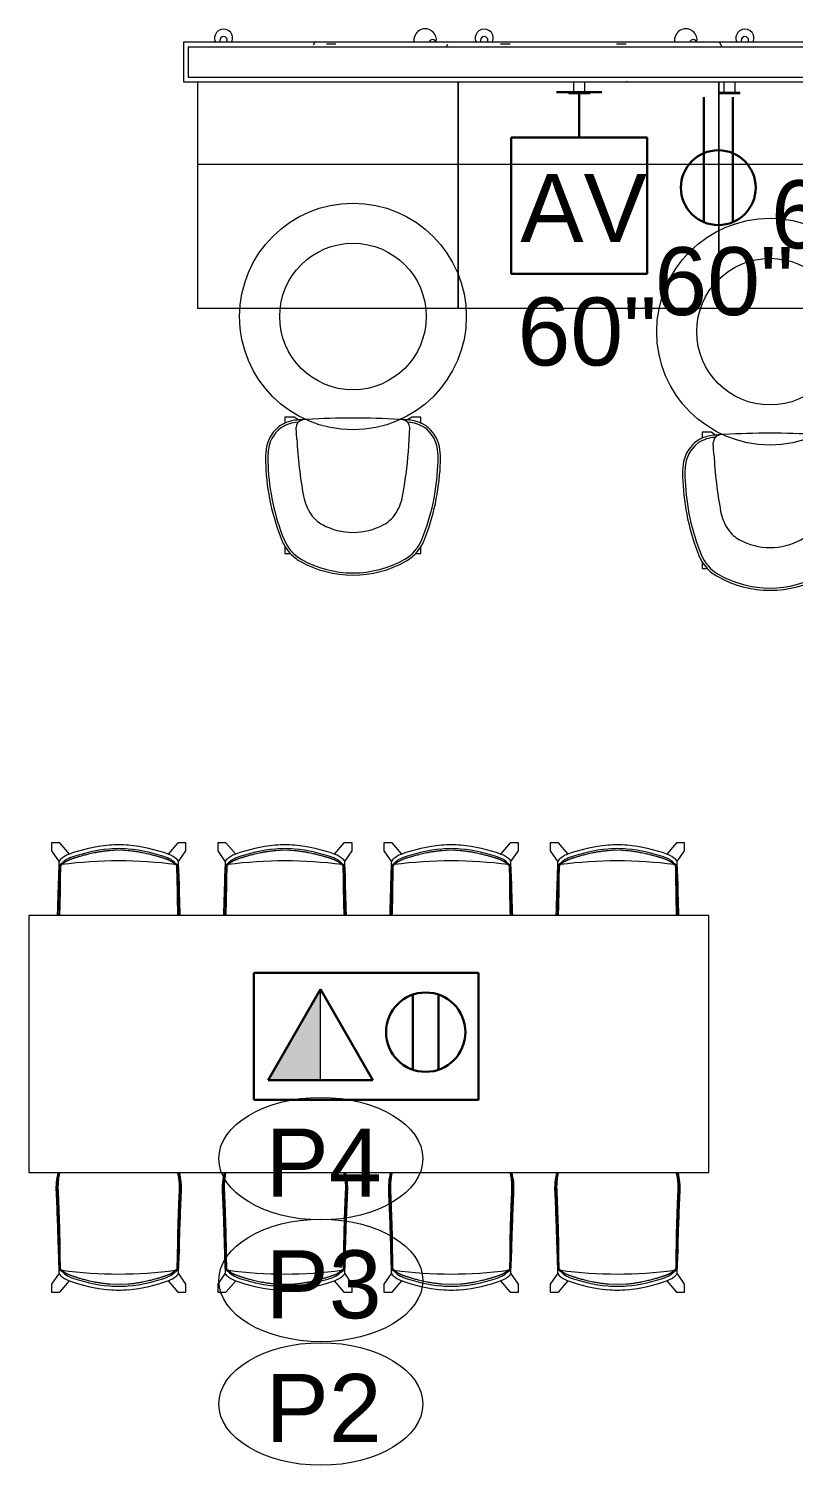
# Model space of a CAD drawing. Header units: inches. Extents: x 6664 to 8129, y 209 to 1287.
# Drawn here: x 7517.7 to 7618.9, y 664.5 to 854.5 of the extents above; entities that cross this region are included whole.
import ezdxf

# ---------------------------------------------------------------- set-up
doc = ezdxf.new("R2010")
doc.units = ezdxf.units.IN
doc.header["$MEASUREMENT"] = 0
for name, color, linetype, lineweight in [('A-ANNO-NOTE', 131, 'Continuous', 30), ('A-DETL-GENF', 92, 'Continuous', 9), ('A-GENM', 13, 'Continuous', 9), ('A-WALL', 113, 'Continuous', 13), ('A-WALL-PATT', 111, 'Continuous', 13), ('E-ELEC-FIXT', 91, 'Continuous', 9), ('I-FURN', 30, 'Continuous', 9), ('I-WALL', 2, 'Continuous', 9), ('P-SANR-FIXT-IDEN', 2, 'Continuous', 9)]:
    doc.layers.add(name, color=color, linetype=linetype, lineweight=lineweight)
doc.styles.add('Swis721 Lt BT', font='swissl.ttf', dxfattribs={"height": 9})
pattern_1 = [(0, (0, 0), (30.72, 7.68), [1.267, -21.773, 1.267, -21.773, -122.88]), (0, (0, 0), (30.72, 7.68), [-46.08, 1.267, -44.813, 1.267, -21.773, -53.76]), (0, (0, 0), (30.72, 7.68), [-115.2, 1.267, -14.093, 1.267, -37.133]), (120, (11.52, 3.84), (-22.011075, 22.7643004), [1.267, -21.773, 1.267, -21.773, -122.88]), (120, (11.52, 3.84), (-22.011075, 22.7643004), [-46.08, 1.267, -44.813, 1.267, -21.773, -53.76]), (120, (11.52, 3.84), (-22.011075, 22.7643004), [-115.2, 1.267, -14.093, 1.267, -37.133]), (240, (15.36, 19.2), (-8.708925, -30.4443004), [1.267, -21.773, 1.267, -21.773, -122.88]), (240, (15.36, 19.2), (-8.708925, -30.4443004), [-46.08, 1.267, -44.813, 1.267, -21.773, -53.76]), (240, (15.36, 19.2), (-8.708925, -30.4443004), [-115.2, 1.267, -14.093, 1.267, -37.133])]

# ---------------------------------------------------------------- blocks, each defined once
blk = doc.blocks.new('Seating-Stool-Teknion-ALKSBE_ALKSCE_Kuskoa-2015 - Barstool-8510203-11th FLOOR POWER _ SIGNAL')
at = {"layer": 'A-DETL-GENF'}
for p, q in [((-7.81, 9.65), (-8.9, 9.65)), ((-8.9, 9.65), (-8.9, 8.56)), ((-6.52, 8.13), (-7.81, 9.65)), ((7.81, 9.65), (6.52, 8.13)), ((8.9, 9.65), (7.81, 9.65)), ((8.9, 8.56), (8.9, 9.65)), ((-8.9, 8.56), (-7.91, 7.14)), ((-1.2, 8.59), (0, 8.64)), ((0, 8.64), (1.2, 8.59)), ((7.9, 7.13), (8.9, 8.56)), ((-7.91, 6.94), (-7.99, 5.08)), ((-7.87, 4.97), (-7.84, 6.37)), ((-7.74, 4.96), (-7.71, 6.36)), ((-7.42, 6.98), (-7.61, 6.84)), ((-7.53, 6.74), (-7.35, 6.88)), ((-7.42, 6.98), (-7.32, 7.1)), ((7.42, 6.98), (7.32, 7.1)), ((7.35, 6.88), (7.53, 6.74)), ((7.42, 6.98), (7.61, 6.84)), ((7.71, 6.36), (7.74, 4.96)), ((7.84, 6.37), (7.87, 4.97)), ((7.99, 5.08), (7.93, 6.97)), ((-7.99, 5.08), (-8.02, 4.13)), ((-8.02, 4.14), (-8.02, 4.15)), ((-7.88, 4.2), (-7.87, 4.97)), ((-7.75, 4.2), (-7.74, 4.96)), ((7.74, 4.96), (7.75, 4.2)), ((7.87, 4.97), (7.88, 4.2)), ((8.02, 4.13), (7.99, 5.08))]:
    blk.add_line(p, q, dxfattribs=at)
for centre, radius, start, end in [((-5.64, 5.32), 2.95, 109.6153, 133.4178), ((-5.64, 5.32), 2.45, 109.5327, 133.4178), ((0.51, -11.04), 20.43, 95.0392, 110.4568), ((0.51, -11.04), 19.93, 95.0392, 110.4677), ((0, -5.26), 14.62, 84.9608, 95.0392), ((0, -5.26), 14.12, 84.9608, 95.0392), ((-0.51, -11.04), 19.93, 69.5323, 84.9608), ((-0.51, -11.04), 20.43, 69.5432, 84.9608), ((5.64, 5.32), 2.45, 46.5822, 70.4673), ((5.64, 5.32), 2.95, 46.5822, 70.3847), ((-7.42, 7.03), 0.495, 119.4994, 190.2187), ((0, -50.7), 57.94, 82.528, 97.4705), ((7.33, 6.97), 0.593, 0.3049, 56.0512), ((-0.19, -4.1), 8.12, 176.3023, 194.9943), ((0.19, -4.1), 8.12, 345.0057, 3.6977)]:
    blk.add_arc(centre, radius, start, end, dxfattribs=at)
for points, knots in [([(-7.35, 6.88), (-7.34, 6.89), (-7.32, 6.91), (-7.29, 6.94), (-7.25, 6.97), (-7.22, 7), (-7.18, 7.03), (-7.14, 7.06), (-7.09, 7.09), (-7.04, 7.12), (-6.99, 7.15), (-6.93, 7.18), (-6.85, 7.22), (-6.77, 7.26), (-6.67, 7.31), (-6.55, 7.36), (-6.44, 7.4), (-6.32, 7.45), (-6.2, 7.49), (-6.07, 7.54), (-5.94, 7.58), (-5.8, 7.63), (-5.66, 7.67), (-5.5, 7.72), (-5.34, 7.77), (-5.15, 7.82), (-4.94, 7.88), (-4.71, 7.94), (-4.46, 8.01), (-4.18, 8.08), (-3.87, 8.15), (-3.53, 8.23), (-3.16, 8.31), (-2.74, 8.39), (-2.27, 8.46), (-1.75, 8.54), (-1.39, 8.57), (-1.2, 8.59)], [0, 0, 0, 0, 0.023488, 0.044994, 0.064884, 0.083705, 0.102348, 0.121149, 0.139966, 0.158775, 0.17781, 0.19754, 0.218597, 0.241536, 0.266134, 0.290859, 0.313903, 0.335061, 0.355492, 0.375964, 0.396512, 0.416996, 0.43744, 0.458363, 0.480707, 0.505374, 0.53281, 0.56294, 0.595625, 0.631064, 0.669658, 0.71183, 0.758139, 0.809525, 0.867106, 0.930702, 1, 1, 1, 1]), ([(1.2, 8.59), (1.4, 8.57), (1.77, 8.53), (2.3, 8.46), (2.78, 8.38), (3.22, 8.3), (3.62, 8.21), (3.97, 8.13), (4.3, 8.05), (4.59, 7.98), (4.86, 7.91), (5.1, 7.84), (5.31, 7.78), (5.49, 7.72), (5.65, 7.67), (5.8, 7.63), (5.94, 7.58), (6.07, 7.54), (6.2, 7.49), (6.32, 7.45), (6.44, 7.4), (6.55, 7.36), (6.66, 7.31), (6.76, 7.27), (6.85, 7.22), (6.93, 7.18), (6.99, 7.15), (7.05, 7.12), (7.1, 7.09), (7.14, 7.06), (7.18, 7.03), (7.22, 7), (7.26, 6.97), (7.29, 6.94), (7.32, 6.91), (7.34, 6.89), (7.35, 6.88)], [0, 0, 0, 0, 0.071208, 0.136402, 0.195867, 0.249888, 0.298892, 0.343545, 0.384383, 0.421838, 0.456222, 0.487441, 0.515285, 0.539964, 0.562211, 0.583133, 0.60375, 0.624511, 0.645345, 0.666107, 0.68692, 0.708414, 0.731355, 0.755607, 0.779788, 0.80237, 0.823073, 0.842595, 0.861671, 0.880723, 0.899829, 0.918878, 0.937808, 0.957094, 0.977637, 1, 1, 1, 1]), ([(-7.6, 6.85), (-7.6, 6.85), (-7.61, 6.85), (-7.63, 6.84), (-7.66, 6.83), (-7.69, 6.81), (-7.73, 6.78), (-7.76, 6.74), (-7.78, 6.7), (-7.81, 6.63), (-7.83, 6.56), (-7.83, 6.46), (-7.84, 6.4), (-7.84, 6.37)], [0.0603048, 0.0603048, 0.0603048, 0.0603048, 0.0833333, 0.1666667, 0.25, 0.3333333, 0.4166667, 0.5, 0.5833333, 0.6666667, 0.8333333, 0.9166667, 1, 1, 1, 1]), ([(-7.71, 6.37), (-7.71, 6.38), (-7.71, 6.41), (-7.71, 6.44), (-7.71, 6.47), (-7.71, 6.5), (-7.7, 6.53), (-7.7, 6.56), (-7.69, 6.59), (-7.68, 6.62), (-7.67, 6.64), (-7.66, 6.67), (-7.64, 6.69), (-7.62, 6.7), (-7.6, 6.72), (-7.58, 6.73), (-7.56, 6.74), (-7.54, 6.74), (-7.53, 6.74)], [0, 0, 0, 0, 0.035345, 0.070515, 0.107059, 0.146476, 0.189976, 0.237539, 0.288474, 0.344407, 0.407951, 0.479496, 0.561271, 0.653429, 0.748494, 0.835171, 0.916174, 1, 1, 1, 1]), ([(7.53, 6.74), (7.55, 6.74), (7.57, 6.73), (7.6, 6.72), (7.63, 6.7), (7.65, 6.68), (7.67, 6.65), (7.68, 6.61), (7.69, 6.57), (7.7, 6.53), (7.71, 6.48), (7.71, 6.42), (7.71, 6.39), (7.71, 6.37)], [0, 0, 0, 0, 0.14186, 0.267922, 0.381153, 0.484588, 0.579829, 0.667526, 0.747963, 0.821464, 0.888145, 0.94764, 1, 1, 1, 1]), ([(7.6, 6.85), (7.6, 6.85), (7.61, 6.85), (7.63, 6.84), (7.66, 6.83), (7.69, 6.81), (7.73, 6.78), (7.76, 6.74), (7.78, 6.7), (7.81, 6.63), (7.83, 6.56), (7.83, 6.46), (7.84, 6.4), (7.84, 6.37)], [0.0603048, 0.0603048, 0.0603048, 0.0603048, 0.0833333, 0.1666667, 0.25, 0.3333333, 0.4166667, 0.5, 0.5833333, 0.6666667, 0.8333333, 0.9166667, 1, 1, 1, 1]), ([(-8.11, -3.61), (-8.08, -2.96), (-8.02, -1.65), (-7.95, 0.3), (-7.91, 1.92), (-7.88, 3.22), (-7.88, 3.86), (-7.88, 4.18)], [0, 0, 0, 0, 0.25, 0.5, 0.75, 0.875, 1, 1, 1, 1]), ([(-7.98, -3.55), (-7.97, -3.32), (-7.95, -2.89), (-7.92, -2.26), (-7.9, -1.68), (-7.88, -1.14), (-7.86, -0.65), (-7.85, -0.2), (-7.83, 0.21), (-7.82, 0.58), (-7.81, 0.92), (-7.8, 1.24), (-7.79, 1.53), (-7.79, 1.8), (-7.78, 2.04), (-7.78, 2.27), (-7.77, 2.47), (-7.77, 2.66), (-7.77, 2.84), (-7.76, 3), (-7.76, 3.15), (-7.76, 3.3), (-7.76, 3.43), (-7.76, 3.57), (-7.76, 3.71), (-7.76, 3.85), (-7.75, 4.01), (-7.75, 4.12), (-7.75, 4.18)], [0, 0, 0, 0, 0.08901, 0.168715, 0.242772, 0.312357, 0.375862, 0.433374, 0.48593, 0.534122, 0.578416, 0.619083, 0.656572, 0.691209, 0.722936, 0.751816, 0.778284, 0.802756, 0.825479, 0.846769, 0.866611, 0.884934, 0.902333, 0.919654, 0.937624, 0.956858, 0.977607, 1, 1, 1, 1]), ([(-7.75, 4.18), (-7.75, 4.18), (-7.75, 4.19), (-7.75, 4.19), (-7.75, 4.2), (-7.75, 4.2)], [0, 0, 0, 0, 0.322766, 0.656102, 1, 1, 1, 1]), ([(-7.75, 4.18), (-7.75, 4.18), (-7.75, 4.19), (-7.75, 4.19), (-7.75, 4.2), (-7.75, 4.2)], [0, 0, 0, 0, 0.322766, 0.656102, 1, 1, 1, 1]), ([(7.75, 4.18), (7.75, 4.09), (7.75, 4.01), (7.76, 3.84), (7.76, 3.76), (7.76, 3.59), (7.76, 3.5), (7.76, 3.33), (7.76, 3.25), (7.76, 3.08), (7.76, 2.99), (7.77, 2.82), (7.77, 2.73), (7.77, 2.63), (7.77, 2.59), (7.77, 2.56), (7.77, 2.55), (7.77, 2.55), (7.77, 2.54), (7.77, 2.54), (7.77, 2.54), (7.77, 2.52), (7.77, 2.44), (7.78, 2.36), (7.78, 2.14), (7.78, 2), (7.79, 1.57), (7.8, 1.28), (7.81, 0.85), (7.82, 0.71), (7.82, 0.55), (7.82, 0.52), (7.82, 0.49), (7.82, 0.48), (7.82, 0.48), (7.82, 0.48), (7.82, 0.48), (7.82, 0.47), (7.83, 0.46), (7.83, 0.39), (7.83, 0.31), (7.84, 0.12), (7.84, -0.01), (7.85, -0.39), (7.86, -0.65), (7.88, -1.03), (7.88, -1.18), (7.89, -1.33), (7.89, -1.35), (7.89, -1.36), (7.89, -1.36), (7.89, -1.37), (7.89, -1.38), (7.89, -1.42), (7.89, -1.54), (7.9, -1.66), (7.91, -1.88), (7.91, -2.04), (7.92, -2.27), (7.93, -2.35), (7.93, -2.44), (7.93, -2.46), (7.93, -2.46), (7.93, -2.46), (7.93, -2.46), (7.93, -2.46), (7.93, -2.47), (7.93, -2.47), (7.93, -2.47), (7.93, -2.48), (7.93, -2.49), (7.93, -2.51), (7.94, -2.6), (7.94, -2.73), (7.96, -3.09), (7.97, -3.33), (7.98, -3.61)], [0, 0, 0, 0, 0.0625, 0.0625, 0.125, 0.125, 0.1875, 0.1875, 0.25, 0.25, 0.3125, 0.3125, 0.375, 0.375, 0.390625, 0.398438, 0.399414, 0.399902, 0.399902, 0.400391, 0.400391, 0.402344, 0.40625, 0.4375, 0.4375, 0.5, 0.5, 0.625, 0.625, 0.6875, 0.6875, 0.695313, 0.699219, 0.699707, 0.699951, 0.699951, 0.700195, 0.700195, 0.701172, 0.703125, 0.71875, 0.71875, 0.75, 0.75, 0.8125, 0.8125, 0.84375, 0.847656, 0.849609, 0.849609, 0.850098, 0.850098, 0.850586, 0.851563, 0.859375, 0.875, 0.875, 0.90625, 0.90625, 0.921875, 0.923828, 0.924805, 0.924927, 0.924988, 0.924988, 0.925049, 0.925049, 0.925293, 0.925781, 0.929688, 0.929688, 0.9375, 0.9375, 0.96875, 0.96875, 1, 1, 1, 1]), ([(7.88, 4.18), (7.88, 4.09), (7.88, 3.93), (7.88, 3.72), (7.88, 3.57), (7.88, 3.49), (7.88, 3.43), (7.88, 3.39), (7.89, 3.37), (7.89, 3.35), (7.89, 3.34), (7.89, 3.33), (7.89, 3.32), (7.89, 3.31), (7.89, 3.3), (7.89, 3.29), (7.89, 3.28), (7.89, 3.24), (7.89, 3.16), (7.89, 3.02), (7.89, 2.85), (7.89, 2.7), (7.9, 2.62), (7.9, 2.59), (7.9, 2.57), (7.9, 2.56), (7.9, 2.55), (7.9, 2.54), (7.9, 2.53), (7.9, 2.51), (7.9, 2.5), (7.9, 2.46), (7.9, 2.4), (7.9, 2.28), (7.91, 2.03), (7.91, 1.75), (7.92, 1.46), (7.93, 1.25), (7.93, 1.03), (7.94, 0.86), (7.94, 0.71), (7.95, 0.62), (7.95, 0.56), (7.95, 0.53), (7.95, 0.51), (7.95, 0.49), (7.95, 0.48), (7.95, 0.46), (7.95, 0.44), (7.95, 0.39), (7.95, 0.32), (7.96, 0.23), (7.96, 0.15), (7.96, 0.08), (7.96, 0.04), (7.97, -0.01), (7.97, -0.06), (7.97, -0.11), (7.97, -0.17), (7.97, -0.28), (7.98, -0.44), (7.99, -0.63), (7.99, -0.82), (8, -1.01), (8.01, -1.17), (8.01, -1.28), (8.01, -1.34), (8.01, -1.37), (8.01, -1.41), (8.02, -1.46), (8.02, -1.53), (8.02, -1.67), (8.03, -1.83), (8.04, -1.99), (8.04, -2.11), (8.05, -2.21), (8.05, -2.29), (8.05, -2.35), (8.05, -2.4), (8.06, -2.43), (8.06, -2.45), (8.06, -2.47), (8.06, -2.46), (8.06, -2.48), (8.06, -2.49), (8.06, -2.5), (8.06, -2.53), (8.06, -2.57), (8.06, -2.64), (8.07, -2.75), (8.08, -2.92), (8.09, -3.18), (8.1, -3.46), (8.11, -3.61)], [0, 0, 0, 0, 0.062016, 0.124031, 0.155039, 0.170543, 0.186047, 0.193798, 0.20155, 0.205426, 0.207364, 0.209302, 0.21124, 0.213178, 0.215116, 0.217054, 0.22093, 0.228682, 0.244186, 0.275194, 0.337209, 0.368217, 0.383721, 0.391473, 0.395349, 0.397287, 0.399225, 0.401163, 0.403101, 0.405039, 0.406977, 0.410853, 0.418605, 0.434109, 0.465116, 0.527132, 0.55814, 0.589147, 0.620155, 0.651163, 0.666667, 0.682171, 0.689922, 0.693798, 0.697674, 0.698643, 0.699612, 0.70155, 0.703488, 0.705426, 0.713178, 0.72093, 0.728682, 0.732558, 0.736434, 0.74031, 0.744186, 0.748062, 0.751938, 0.75969, 0.775194, 0.790698, 0.806202, 0.821705, 0.837209, 0.844961, 0.848837, 0.850775, 0.852713, 0.856589, 0.860465, 0.868217, 0.88469, 0.892926, 0.901163, 0.909399, 0.913517, 0.917636, 0.921754, 0.923813, 0.924328, 0.924843, 0.926902, 0.92999, 0.932049, 0.934109, 0.938227, 0.942345, 0.950581, 0.958818, 0.967054, 0.983527, 1, 1, 1, 1]), ([(-7.91, -6.19), (-8.01, -5.79), (-8.13, -4.93), (-8.13, -4.06), (-8.11, -3.61)], [0.6843174, 0.6843174, 0.6843174, 0.6843174, 0.8333333, 1, 1, 1, 1]), ([(-7.76, -6.2), (-7.77, -6.15), (-7.81, -6), (-7.87, -5.72), (-7.93, -5.36), (-7.97, -4.97), (-8, -4.53), (-8, -4.06), (-7.99, -3.73), (-7.98, -3.55)], [0.6746316, 0.6746316, 0.6746316, 0.6746316, 0.6936002, 0.734082, 0.7782996, 0.8265024, 0.8791206, 0.9367015, 1, 1, 1, 1]), ([(7.98, -3.61), (7.99, -3.78), (8, -4.11), (8, -4.59), (7.97, -5.05), (7.92, -5.47), (7.86, -5.85), (7.81, -6.09), (7.77, -6.2), (7.77, -6.2)], [0, 0, 0, 0, 0.0607681, 0.1211092, 0.1782394, 0.2300998, 0.2772507, 0.3201447, 0.321333, 0.321333, 0.321333, 0.321333]), ([(8.11, -3.61), (8.13, -4.06), (8.13, -4.93), (8.01, -5.79), (7.91, -6.19)], [0, 0, 0, 0, 0.1666667, 0.3156792, 0.3156792, 0.3156792, 0.3156792])]:
    blk.add_open_spline(points, degree=3, knots=knots, dxfattribs=at)
for points in [[(-8.02, 4.13), (-8.05, 2.85), (-8.13, 0.29), (-8.24, -2.28), (-8.3, -3.57)], [(8.3, -3.57), (8.24, -2.28), (8.13, 0.29), (8.05, 2.85), (8.02, 4.13)]]:
    blk.add_open_spline(points, degree=3, dxfattribs=at)
blk = doc.blocks.new('Seating-Stool-Teknion-ALKSBE_ALKSCE_Kuskoa-2015 - Barstool-8510218-11th FLOOR POWER _ SIGNAL')
at = {"layer": 'A-DETL-GENF'}
for p, q in [((-8.02, -4.13), (-7.99, -5.08)), ((-8.02, -4.14), (-8.02, -4.15)), ((-7.99, -5.08), (-7.91, -6.94)), ((-7.88, -4.2), (-7.87, -4.97)), ((-7.87, -4.97), (-7.84, -6.37)), ((-7.75, -4.2), (-7.74, -4.96)), ((-7.74, -4.96), (-7.71, -6.36)), ((7.71, -6.36), (7.74, -4.96)), ((7.74, -4.96), (7.75, -4.2)), ((7.84, -6.37), (7.87, -4.97)), ((7.87, -4.97), (7.88, -4.2)), ((7.93, -6.97), (7.99, -5.08)), ((7.99, -5.08), (8.02, -4.13)), ((-7.91, -7.14), (-8.9, -8.56)), ((-7.42, -6.98), (-7.61, -6.84)), ((-7.53, -6.74), (-7.35, -6.88)), ((-7.42, -6.98), (-7.32, -7.1)), ((7.42, -6.98), (7.32, -7.1)), ((7.35, -6.88), (7.53, -6.74)), ((7.42, -6.98), (7.61, -6.84)), ((8.9, -8.56), (7.9, -7.13)), ((-8.9, -8.56), (-8.9, -9.65)), ((-7.81, -9.65), (-6.52, -8.13)), ((-1.2, -8.59), (0, -8.64)), ((0, -8.64), (1.2, -8.59)), ((6.52, -8.13), (7.81, -9.65)), ((8.9, -9.65), (8.9, -8.56)), ((-8.9, -9.65), (-7.81, -9.65)), ((7.81, -9.65), (8.9, -9.65))]:
    blk.add_line(p, q, dxfattribs=at)
for centre, radius, start, end in [((-7.42, -7.03), 0.495, 169.7813, 240.5006), ((-5.64, -5.32), 2.95, 226.5822, 250.3847), ((0, 50.7), 57.94, 262.5295, 277.472), ((-5.64, -5.32), 2.45, 226.5822, 250.4673), ((5.64, -5.32), 2.45, 289.5327, 313.4178), ((5.64, -5.32), 2.95, 289.6153, 313.4178), ((7.33, -6.97), 0.593, 303.9488, 359.6951), ((0.51, 11.04), 20.43, 249.5432, 264.9608), ((0.51, 11.04), 19.93, 249.5323, 264.9608), ((0, 5.26), 14.62, 264.9608, 275.0392), ((0, 5.26), 14.12, 264.9608, 275.0392), ((-0.51, 11.04), 19.93, 275.0392, 290.4677), ((-0.51, 11.04), 20.43, 275.0392, 290.4568)]:
    blk.add_arc(centre, radius, start, end, dxfattribs=at)
for points, knots in [([(-8.15, 0), (-8.14, -0.1), (-8.09, -1.48), (-8.05, -2.85), (-8.02, -4.13)], [0.4625835, 0.4625835, 0.4625835, 0.4625835, 0.5, 1, 1, 1, 1]), ([(-7.96, 0), (-7.96, -0.1), (-7.94, -0.85), (-7.91, -1.92), (-7.88, -3.22), (-7.88, -3.86), (-7.88, -4.18)], [0.46154, 0.46154, 0.46154, 0.46154, 0.5, 0.75, 0.875, 1, 1, 1, 1]), ([(-7.84, 0), (-7.84, -0.07), (-7.83, -0.27), (-7.82, -0.58), (-7.81, -0.92), (-7.8, -1.24), (-7.79, -1.53), (-7.79, -1.8), (-7.78, -2.04), (-7.78, -2.27), (-7.77, -2.47), (-7.77, -2.66), (-7.77, -2.84), (-7.76, -3), (-7.76, -3.15), (-7.76, -3.3), (-7.76, -3.43), (-7.76, -3.57), (-7.76, -3.71), (-7.76, -3.85), (-7.75, -4.01), (-7.75, -4.12), (-7.75, -4.18)], [0.4578741, 0.4578741, 0.4578741, 0.4578741, 0.4859295, 0.5341219, 0.5784161, 0.6190826, 0.6565723, 0.6912086, 0.7229355, 0.7518157, 0.7782836, 0.8027565, 0.8254788, 0.8467687, 0.8666106, 0.8849337, 0.902333, 0.9196543, 0.937624, 0.9568576, 0.9776074, 1, 1, 1, 1]), ([(7.75, -4.18), (7.75, -4.09), (7.75, -4.01), (7.76, -3.84), (7.76, -3.76), (7.76, -3.59), (7.76, -3.5), (7.76, -3.33), (7.76, -3.25), (7.76, -3.08), (7.76, -2.99), (7.77, -2.82), (7.77, -2.73), (7.77, -2.63), (7.77, -2.59), (7.77, -2.56), (7.77, -2.55), (7.77, -2.55), (7.77, -2.54), (7.77, -2.54), (7.77, -2.54), (7.77, -2.52), (7.77, -2.44), (7.78, -2.36), (7.78, -2.14), (7.78, -2), (7.79, -1.57), (7.8, -1.28), (7.81, -0.85), (7.82, -0.71), (7.82, -0.55), (7.82, -0.52), (7.82, -0.49), (7.82, -0.48), (7.82, -0.48), (7.82, -0.48), (7.82, -0.48), (7.82, -0.47), (7.83, -0.46), (7.83, -0.39), (7.83, -0.31), (7.83, -0.17), (7.84, -0.09), (7.84, -0.01)], [0, 0, 0, 0, 0.0625, 0.0625, 0.125, 0.125, 0.1875, 0.1875, 0.25, 0.25, 0.3125, 0.3125, 0.375, 0.375, 0.390625, 0.3984375, 0.3994141, 0.3999023, 0.3999023, 0.4003906, 0.4003906, 0.4023438, 0.40625, 0.4375, 0.4375, 0.5, 0.5, 0.625, 0.625, 0.6875, 0.6875, 0.6953125, 0.6992188, 0.699707, 0.6999512, 0.6999512, 0.7001953, 0.7001953, 0.7011719, 0.703125, 0.71875, 0.71875, 0.7385321, 0.7385321, 0.7385321, 0.7385321]), ([(7.88, -4.18), (7.88, -4.09), (7.88, -3.93), (7.88, -3.72), (7.88, -3.57), (7.88, -3.49), (7.88, -3.43), (7.88, -3.39), (7.89, -3.37), (7.89, -3.35), (7.89, -3.34), (7.89, -3.33), (7.89, -3.32), (7.89, -3.31), (7.89, -3.3), (7.89, -3.29), (7.89, -3.28), (7.89, -3.24), (7.89, -3.16), (7.89, -3.02), (7.89, -2.85), (7.89, -2.7), (7.9, -2.62), (7.9, -2.59), (7.9, -2.57), (7.9, -2.56), (7.9, -2.55), (7.9, -2.54), (7.9, -2.53), (7.9, -2.51), (7.9, -2.5), (7.9, -2.46), (7.9, -2.4), (7.9, -2.28), (7.91, -2.03), (7.91, -1.75), (7.92, -1.46), (7.93, -1.25), (7.93, -1.03), (7.94, -0.86), (7.94, -0.71), (7.95, -0.62), (7.95, -0.56), (7.95, -0.53), (7.95, -0.51), (7.95, -0.49), (7.95, -0.48), (7.95, -0.46), (7.95, -0.44), (7.95, -0.39), (7.95, -0.32), (7.96, -0.23), (7.96, -0.15), (7.96, -0.08), (7.96, -0.04), (7.96, -0.01), (7.97, 0)], [0, 0, 0, 0, 0.0620155, 0.124031, 0.1550388, 0.1705426, 0.1860465, 0.1937984, 0.2015504, 0.2054264, 0.2073643, 0.2093023, 0.2112403, 0.2131783, 0.2151163, 0.2170543, 0.2209302, 0.2286822, 0.244186, 0.2751938, 0.3372093, 0.3682171, 0.3837209, 0.3914729, 0.3953488, 0.3972868, 0.3992248, 0.4011628, 0.4031008, 0.4050388, 0.4069767, 0.4108527, 0.4186047, 0.4341085, 0.4651163, 0.5271318, 0.5581395, 0.5891473, 0.620155, 0.6511628, 0.6666667, 0.6821705, 0.6899225, 0.6937984, 0.6976744, 0.6986434, 0.6996124, 0.7015504, 0.7034884, 0.7054264, 0.7131783, 0.7209302, 0.7286822, 0.7325581, 0.7364341, 0.7393727, 0.7393727, 0.7393727, 0.7393727]), ([(8.02, -4.13), (8.05, -2.85), (8.09, -1.48), (8.14, -0.1), (8.15, 0)], [0, 0, 0, 0, 0.5, 0.5374165, 0.5374165, 0.5374165, 0.5374165]), ([(-7.75, -4.18), (-7.75, -4.18), (-7.75, -4.19), (-7.75, -4.19), (-7.75, -4.2), (-7.75, -4.2)], [0, 0, 0, 0, 0.322766, 0.656102, 1, 1, 1, 1]), ([(-7.75, -4.18), (-7.75, -4.18), (-7.75, -4.19), (-7.75, -4.19), (-7.75, -4.2), (-7.75, -4.2)], [0, 0, 0, 0, 0.322766, 0.656102, 1, 1, 1, 1]), ([(-7.6, -6.85), (-7.6, -6.85), (-7.61, -6.85), (-7.63, -6.84), (-7.66, -6.83), (-7.69, -6.81), (-7.73, -6.78), (-7.76, -6.74), (-7.78, -6.7), (-7.81, -6.63), (-7.83, -6.56), (-7.83, -6.46), (-7.84, -6.4), (-7.84, -6.37)], [0.0603048, 0.0603048, 0.0603048, 0.0603048, 0.0833333, 0.1666667, 0.25, 0.3333333, 0.4166667, 0.5, 0.5833333, 0.6666667, 0.8333333, 0.9166667, 1, 1, 1, 1]), ([(-7.71, -6.37), (-7.71, -6.38), (-7.71, -6.41), (-7.71, -6.44), (-7.71, -6.47), (-7.71, -6.5), (-7.7, -6.53), (-7.7, -6.56), (-7.69, -6.59), (-7.68, -6.62), (-7.67, -6.64), (-7.66, -6.67), (-7.64, -6.69), (-7.62, -6.7), (-7.6, -6.72), (-7.58, -6.73), (-7.56, -6.74), (-7.54, -6.74), (-7.53, -6.74)], [0, 0, 0, 0, 0.035345, 0.070515, 0.107059, 0.146476, 0.189976, 0.237539, 0.288474, 0.344407, 0.407951, 0.479496, 0.561271, 0.653429, 0.748494, 0.835171, 0.916174, 1, 1, 1, 1]), ([(-7.35, -6.88), (-7.34, -6.89), (-7.32, -6.91), (-7.29, -6.94), (-7.25, -6.97), (-7.22, -7), (-7.18, -7.03), (-7.14, -7.06), (-7.09, -7.09), (-7.04, -7.12), (-6.99, -7.15), (-6.93, -7.18), (-6.85, -7.22), (-6.77, -7.26), (-6.67, -7.31), (-6.55, -7.36), (-6.44, -7.4), (-6.32, -7.45), (-6.2, -7.49), (-6.07, -7.54), (-5.94, -7.58), (-5.8, -7.63), (-5.66, -7.67), (-5.5, -7.72), (-5.34, -7.77), (-5.15, -7.82), (-4.94, -7.88), (-4.71, -7.94), (-4.46, -8.01), (-4.18, -8.08), (-3.87, -8.15), (-3.53, -8.23), (-3.16, -8.31), (-2.74, -8.39), (-2.27, -8.46), (-1.75, -8.54), (-1.39, -8.57), (-1.2, -8.59)], [0, 0, 0, 0, 0.023488, 0.044994, 0.064884, 0.083705, 0.102348, 0.121149, 0.139966, 0.158775, 0.17781, 0.19754, 0.218597, 0.241536, 0.266134, 0.290859, 0.313903, 0.335061, 0.355492, 0.375964, 0.396512, 0.416996, 0.43744, 0.458363, 0.480707, 0.505374, 0.53281, 0.56294, 0.595625, 0.631064, 0.669658, 0.71183, 0.758139, 0.809525, 0.867106, 0.930702, 1, 1, 1, 1]), ([(1.2, -8.59), (1.4, -8.57), (1.77, -8.53), (2.3, -8.46), (2.78, -8.38), (3.22, -8.3), (3.62, -8.21), (3.97, -8.13), (4.3, -8.05), (4.59, -7.98), (4.86, -7.91), (5.1, -7.84), (5.31, -7.78), (5.49, -7.72), (5.65, -7.67), (5.8, -7.63), (5.94, -7.58), (6.07, -7.54), (6.2, -7.49), (6.32, -7.45), (6.44, -7.4), (6.55, -7.36), (6.66, -7.31), (6.76, -7.27), (6.85, -7.22), (6.93, -7.18), (6.99, -7.15), (7.05, -7.12), (7.1, -7.09), (7.14, -7.06), (7.18, -7.03), (7.22, -7), (7.26, -6.97), (7.29, -6.94), (7.32, -6.91), (7.34, -6.89), (7.35, -6.88)], [0, 0, 0, 0, 0.071208, 0.136402, 0.195867, 0.249888, 0.298892, 0.343545, 0.384383, 0.421838, 0.456222, 0.487441, 0.515285, 0.539964, 0.562211, 0.583133, 0.60375, 0.624511, 0.645345, 0.666107, 0.68692, 0.708414, 0.731355, 0.755607, 0.779788, 0.80237, 0.823073, 0.842595, 0.861671, 0.880723, 0.899829, 0.918878, 0.937808, 0.957094, 0.977637, 1, 1, 1, 1]), ([(7.53, -6.74), (7.55, -6.74), (7.57, -6.73), (7.6, -6.72), (7.63, -6.7), (7.65, -6.68), (7.67, -6.65), (7.68, -6.61), (7.69, -6.57), (7.7, -6.53), (7.71, -6.48), (7.71, -6.42), (7.71, -6.39), (7.71, -6.37)], [0, 0, 0, 0, 0.14186, 0.267922, 0.381153, 0.484588, 0.579829, 0.667526, 0.747963, 0.821464, 0.888145, 0.94764, 1, 1, 1, 1]), ([(7.6, -6.85), (7.6, -6.85), (7.61, -6.85), (7.63, -6.84), (7.66, -6.83), (7.69, -6.81), (7.73, -6.78), (7.76, -6.74), (7.78, -6.7), (7.81, -6.63), (7.83, -6.56), (7.83, -6.46), (7.84, -6.4), (7.84, -6.37)], [0.0603048, 0.0603048, 0.0603048, 0.0603048, 0.0833333, 0.1666667, 0.25, 0.3333333, 0.4166667, 0.5, 0.5833333, 0.6666667, 0.8333333, 0.9166667, 1, 1, 1, 1])]:
    blk.add_open_spline(points, degree=3, knots=knots, dxfattribs=at)
blk = doc.blocks.new('Steelcase Coalesse - Montara650 - Table - Cafe Height - Round - Dining Height - 30__ Diameter-8484404-11th FLOOR POWER _ SIGNAL')
at = {"layer": 'I-FURN'}
for radius in [15, 9.7]:
    blk.add_circle((0, 0), radius, dxfattribs=at)
blk = doc.blocks.new('Steelcase Coalesse - Montara650 - Table - Cafe Height - Round - Dining Height - 30__ Diameter-8484391-11th FLOOR POWER _ SIGNAL')
at = {"layer": 'I-FURN'}
for radius in [15, 9.7]:
    blk.add_circle((0, 0), radius, dxfattribs=at)
blk = doc.blocks.new('Steelcase Coalesse - Bix - Seating - Lounge Chair - 34_5W-8296100-11th FLOOR POWER _ SIGNAL')
at = {"layer": 'I-FURN'}
for p, q in [((-23.21, 29.96), (-23.21, 29.71)), ((-22.21, 29.71), (-22.21, 29.96)), ((-26.14, 24.46), (-26.14, 11.84)), ((8.36, 12.58), (8.36, 24.46)), ((-26.14, 13.58), (8.36, 13.58)), ((-26.14, 11.84), (-26.14, -2.46)), ((8.36, -1.13), (8.36, 12.58)), ((8.36, -2.46), (8.36, -1.13)), ((-26.14, -2.46), (-26.14, -5.47)), ((8.36, -5.47), (8.36, -2.46)), ((-26.14, -5.47), (-20.49, -5.47)), ((-20.49, -5.47), (8.36, -5.47))]:
    blk.add_line(p, q, dxfattribs=at)
for centre, radius, start, end in [((-22.71, 30.27), 1.19, 161.0242, 209.4982), ((-22.71, 30.27), 1.19, 18.9758, 161.0242), ((-22.71, 29.96), 0.5, 0, 180), ((-22.71, 30.27), 1.19, 330.5018, 18.9758), ((3.97, 30), 1.49, 153.7988, 191.4425), ((3.97, 30), 1.49, 26.2012, 153.7988), ((3.97, 30), 1.49, 357.3703, 26.2012), ((4.96, 29.57), 0.5, 18.773, 161.227)]:
    blk.add_arc(centre, radius, start, end, dxfattribs=at)
blk = doc.blocks.new('Steelcase Coalesse - Bix - Seating - Lounge Chair - 34_5W-V74-11th FLOOR POWER _ SIGNAL')
at = {"layer": 'I-FURN'}
for p, q in [((-23.21, 29.96), (-23.21, 29.71)), ((-22.21, 29.71), (-22.21, 29.96)), ((-26.14, 24.46), (-26.14, 11.84)), ((8.36, 12.58), (8.36, 24.46)), ((-26.14, 13.58), (8.36, 13.58)), ((-26.14, 11.84), (-26.14, -1.13)), ((8.36, 4.75), (8.36, 12.58)), ((8.36, -2.46), (8.36, 4.75)), ((-26.14, -1.13), (-26.14, -2.46)), ((-26.14, -2.46), (-26.14, -5.47)), ((8.36, -5.47), (8.36, -2.46)), ((-26.14, -5.47), (-25.18, -5.47)), ((-25.18, -5.47), (0.48, -5.47)), ((0.48, -5.47), (8.36, -5.47))]:
    blk.add_line(p, q, dxfattribs=at)
for centre, radius, start, end in [((-22.71, 30.27), 1.19, 161.0242, 209.4982), ((-22.71, 30.27), 1.19, 18.9758, 161.0242), ((-22.71, 29.96), 0.5, 0, 180), ((-22.71, 30.27), 1.19, 330.5018, 18.9758), ((3.97, 30), 1.49, 153.7988, 191.4425), ((3.97, 30), 1.49, 26.2012, 153.7988), ((3.97, 30), 1.49, 357.3703, 26.2012), ((4.96, 29.57), 0.5, 18.773, 161.227)]:
    blk.add_arc(centre, radius, start, end, dxfattribs=at)
blk = doc.blocks.new('Steelcase Coalesse - Bix - Seating - Lounge Chair - 34_5W-V75-11th FLOOR POWER _ SIGNAL')
at = {"layer": 'I-FURN'}
for p, q in [((-23.21, 29.96), (-23.21, 29.71)), ((-22.21, 29.71), (-22.21, 29.96)), ((-26.14, 24.46), (-26.14, 11.84)), ((8.36, 12.58), (8.36, 24.46)), ((-26.14, 13.58), (8.36, 13.58)), ((-26.14, 11.84), (-26.14, 4.75)), ((8.36, -2.46), (8.36, 12.58)), ((-26.14, 4.75), (-26.14, -2.46)), ((-26.14, -2.46), (-26.14, -5.47)), ((8.36, -5.47), (8.36, -2.46)), ((-26.14, -5.47), (-4.75, -5.47)), ((-4.75, -5.47), (8.36, -5.47))]:
    blk.add_line(p, q, dxfattribs=at)
for centre, radius, start, end in [((-22.71, 30.27), 1.19, 161.0242, 209.4982), ((-22.71, 30.27), 1.19, 18.9758, 161.0242), ((-22.71, 29.96), 0.5, 0, 180), ((-22.71, 30.27), 1.19, 330.5018, 18.9758), ((3.97, 30), 1.49, 153.7988, 191.4425), ((3.97, 30), 1.49, 26.2012, 153.7988), ((3.97, 30), 1.49, 357.3703, 26.2012), ((4.96, 29.57), 0.5, 18.773, 161.227)]:
    blk.add_arc(centre, radius, start, end, dxfattribs=at)
blk = doc.blocks.new('Seating-Chair-Teknion-ALKB_Kuskoa-2015 - Upholstered Seat Only-8481910-11th FLOOR POWER _ SIGNAL')
at = {"layer": 'A-DETL-GENF'}
for p, q in [((-8.31, 7.54), (-9, 7.54)), ((-9, 7.54), (-9, 6.63)), ((9, 7.54), (8.31, 7.54)), ((9, 6.63), (9, 7.54)), ((-7.34, -5.91), (-7.51, -9.09)), ((7.43, -7.58), (7.51, -9.09)), ((-9, -9.69), (-9, -10.47)), ((-9, -10.47), (-7.8, -10.47)), ((-7.8, -10.47), (-7.2, -10.11)), ((7.2, -10.11), (7.8, -10.47)), ((7.8, -10.47), (9, -10.47)), ((9, -10.47), (9, -9.69))]:
    blk.add_line(p, q, dxfattribs=at)
for centre, radius, start, end in [((0, -3.69), 14.12, 60.2494, 119.7506), ((0, -3.69), 13.82, 60.2494, 119.7506), ((-4.24, 3.73), 5.27, 119.7506, 157.9958), ((-4.24, 3.73), 5.58, 119.7506, 136.9313), ((4.24, 3.73), 5.27, 22.0042, 60.2494), ((4.24, 3.73), 5.58, 43.0687, 60.2494), ((18.18, -5.33), 29.76, 157.9958, 177.5559), ((18.18, -5.33), 29.45, 157.9958, 177.5559), ((-4.24, 3.73), 5.58, 148.6989, 157.9958), ((-4.24, 3.73), 5.58, 136.9313, 148.6989), ((4.24, 3.73), 5.58, 31.3011, 43.0687), ((4.24, 3.73), 5.58, 22.0042, 31.3011), ((-18.18, -5.33), 29.45, 2.4441, 22.0042), ((-18.18, -5.33), 29.76, 2.4441, 22.0042), ((-0.01, -3.72), 8.49, 61.4008, 118.5992), ((-0.45, -1.13), 6.21, 145.4008, 169.5844), ((-2.01, -0.05), 4.32, 118.5992, 145.4008), ((1.98, -0.05), 4.32, 34.5992, 61.4008), ((0.43, -1.13), 6.21, 10.4156, 34.5992), ((51.43, -10.67), 58.96, 169.5844, 175.3772), ((-51.45, -10.67), 58.96, 3, 10.4156), ((8.64, -4.92), 20.21, 177.5559, 182.4441), ((8.64, -4.92), 19.9, 177.5559, 182.4441), ((-8.64, -4.92), 19.9, 357.5559, 2.4441), ((-8.64, -4.92), 20.21, 357.5559, 2.4441), ((-6.88, -5.58), 4.67, 182.4441, 223.5559), ((-6.88, -5.58), 4.37, 182.4441, 233.7202), ((6.88, -5.58), 4.37, 306.2798, 357.5559), ((6.88, -5.58), 4.67, 316.4441, 357.5559), ((-7.43, -6.1), 3.92, 223.5559, 246.2758), ((-6.98, -5.08), 4.73, 238.2569, 266.6301), ((-6.51, -9.14), 1, 177, 261.8408), ((6.51, -9.14), 1, 278.1592, 3), ((6.98, -5.08), 4.73, 273.3699, 301.7431), ((7.43, -6.1), 3.92, 293.7242, 316.4441), ((-6.98, -5.08), 5.03, 246.2758, 267.4986), ((0, 99.54), 109.89, 266.2438, 266.8147), ((0, 99.54), 109.89, 266.8147, 270), ((0, 99.54), 109.89, 270, 273.1853), ((0, 99.54), 109.89, 273.1853, 273.7562), ((6.83, -4.42), 5.7, 273.7562, 292.4694)]:
    blk.add_arc(centre, radius, start, end, dxfattribs=at)
blk = doc.blocks.new('Seating-Chair-Teknion-ALKB_Kuskoa-2015 - Upholstered Seat Only-V78-11th FLOOR POWER _ SIGNAL')
at = {"layer": 'A-DETL-GENF'}
for p, q in [((-8.31, 7.54), (-9, 7.54)), ((-9, 7.54), (-9, 6.63)), ((9, 7.54), (8.31, 7.54)), ((9, 6.63), (9, 7.54)), ((-7.34, -5.91), (-7.51, -9.09)), ((7.43, -7.58), (7.51, -9.09)), ((-9, -9.69), (-9, -10.47)), ((-9, -10.47), (-7.8, -10.47)), ((-7.8, -10.47), (-7.2, -10.11)), ((7.2, -10.11), (7.8, -10.47)), ((7.8, -10.47), (9, -10.47)), ((9, -10.47), (9, -9.69))]:
    blk.add_line(p, q, dxfattribs=at)
for centre, radius, start, end in [((0, -3.69), 14.12, 60.2494, 119.7506), ((0, -3.69), 13.82, 60.2494, 119.7506), ((-4.24, 3.73), 5.27, 119.7506, 157.9958), ((-4.24, 3.73), 5.58, 119.7506, 136.9313), ((4.24, 3.73), 5.27, 22.0042, 60.2494), ((4.24, 3.73), 5.58, 43.0687, 60.2494), ((18.18, -5.33), 29.76, 157.9958, 177.5559), ((18.18, -5.33), 29.45, 157.9958, 177.5559), ((-4.24, 3.73), 5.58, 148.6989, 157.9958), ((-4.24, 3.73), 5.58, 136.9313, 148.6989), ((4.24, 3.73), 5.58, 31.3011, 43.0687), ((4.24, 3.73), 5.58, 22.0042, 31.3011), ((-18.18, -5.33), 29.45, 2.4441, 22.0042), ((-18.18, -5.33), 29.76, 2.4441, 22.0042), ((-0.01, -3.72), 8.49, 61.4008, 118.5992), ((-0.45, -1.13), 6.21, 145.4008, 169.5844), ((-2.01, -0.05), 4.32, 118.5992, 145.4008), ((1.98, -0.05), 4.32, 34.5992, 61.4008), ((0.43, -1.13), 6.21, 10.4156, 34.5992), ((51.43, -10.67), 58.96, 169.5844, 175.3772), ((-51.45, -10.67), 58.96, 3, 10.4156), ((8.64, -4.92), 20.21, 177.5559, 182.4441), ((8.64, -4.92), 19.9, 177.5559, 182.4441), ((-8.64, -4.92), 19.9, 357.5559, 2.4441), ((-8.64, -4.92), 20.21, 357.5559, 2.4441), ((-6.88, -5.58), 4.67, 182.4441, 223.5559), ((-6.88, -5.58), 4.37, 182.4441, 233.7202), ((6.88, -5.58), 4.37, 306.2798, 357.5559), ((6.88, -5.58), 4.67, 316.4441, 357.5559), ((-7.43, -6.1), 3.92, 223.5559, 246.2758), ((-6.98, -5.08), 4.73, 238.2569, 266.6301), ((-6.51, -9.14), 1, 177, 261.8408), ((6.51, -9.14), 1, 278.1592, 3), ((6.98, -5.08), 4.73, 273.3699, 301.7431), ((7.43, -6.1), 3.92, 293.7242, 316.4441), ((-6.98, -5.08), 5.03, 246.2758, 267.4986), ((0, 99.54), 109.89, 266.2438, 266.8147), ((0, 99.54), 109.89, 266.8147, 273.1853), ((0, 99.54), 109.89, 273.1853, 273.7562), ((6.83, -4.42), 5.7, 273.7562, 292.4694)]:
    blk.add_arc(centre, radius, start, end, dxfattribs=at)
blk = doc.blocks.new('pantry island - pantry island-7816596-11th FLOOR POWER _ SIGNAL')
at = {"layer": 'A-GENM'}
for p, q in [((7607.75, 737.18), (7517.75, 737.18)), ((7517.75, 737.18), (7517.75, 703.18)), ((7607.75, 703.18), (7607.75, 737.18)), ((7517.75, 703.18), (7607.75, 703.18))]:
    blk.add_line(p, q, dxfattribs=at)
blk = doc.blocks.new('PS - Junction Box _Wall Base_1 - AV Box 2-8363791-11th FLOOR POWER _ SIGNAL')
at = {"layer": 'E-ELEC-FIXT'}
for p, q in [((7589.24, 846.11), (7591.99, 846.11)), ((7589.24, 846.11), (7589.24, 845.92)), ((7591.99, 845.92), (7589.24, 845.92)), ((7589.86, 847.48), (7589.86, 846.11)), ((7591.36, 846.11), (7591.36, 847.48)), ((7591.99, 845.92), (7591.99, 846.11))]:
    blk.add_line(p, q, dxfattribs=at)
blk = doc.blocks.new('PS - Power Device _Wall Base_ - Duplex-V124-11th FLOOR POWER _ SIGNAL')
at = {"layer": 'E-ELEC-FIXT'}
for p, q in [((7609.13, 846.11), (7611.87, 846.11)), ((7609.13, 846.11), (7609.13, 845.92)), ((7611.85, 845.92), (7609.13, 845.92)), ((7609.75, 847.48), (7609.75, 846.11)), ((7611.25, 846.11), (7611.25, 847.48)), ((7611.88, 845.92), (7611.88, 846.11))]:
    blk.add_line(p, q, dxfattribs=at)
blk = doc.blocks.new('Plumbing Equipment Tag - Standard-3394155-11th FLOOR POWER _ SIGNAL')
at = {"layer": 'P-SANR-FIXT-IDEN'}
blk.add_ellipse((-0.0499, 0.0037), major_axis=(-0.1406, 0), ratio=0.600473, dxfattribs=at)

msp = doc.modelspace()

# ---------------------------------------------------------------- hatches: boundary and pattern name
at = {"layer": 'A-ANNO-NOTE', "lineweight": 9}
msp.add_hatch(color=256, dxfattribs=at).paths.add_polyline_path([(7556.38, 715.43), (7556.38, 727.43), (7549.45, 715.43), (7550.58, 715.43)], flags=0)
at = {"layer": 'A-WALL-PATT', "lineweight": 9}
h = msp.add_hatch(dxfattribs=at)
h.set_pattern_fill('FP_1', color=256, style=0, pattern_type=2)
h.set_pattern_definition(pattern_1)
h.paths.add_polyline_path([(7538.24, 848.11), (7538.86, 848.11), (7538.86, 852.11), (7671.99, 852.11), (7671.99, 848.11), (7672.61, 848.11), (7672.61, 852.73), (7538.24, 852.73), (7538.24, 852.11)], flags=0)
h = msp.add_hatch(dxfattribs=at)
h.set_pattern_fill('FP_1', color=256, style=0, pattern_type=2)
h.set_pattern_definition(pattern_1)
h.paths.add_polyline_path([(7671.99, 847.48), (7672.61, 847.48), (7672.61, 848.11), (7538.24, 848.11), (7538.24, 847.48), (7654.54, 847.48)], flags=0)

# ---------------------------------------------------------------- linework, layer by layer
at = {"layer": 'A-ANNO-NOTE'}
for p, q in [((7587.61, 846.11), (7593.61, 846.11)), ((7590.61, 846.11), (7590.61, 840.11)), ((7607.09, 845.46), (7607.09, 828.93)), ((7610.93, 845.46), (7610.93, 828.93)), ((7610.93, 845.46), (7610.93, 828.93)), ((7599.61, 840.11), (7581.61, 840.11)), ((7581.61, 840.11), (7581.61, 822.11)), ((7599.61, 822.11), (7599.61, 840.11)), ((7581.61, 822.11), (7599.61, 822.11)), ((7547.54, 729.62), (7577.26, 729.62)), ((7547.54, 712.81), (7547.54, 729.62)), ((7577.26, 729.62), (7577.26, 712.81)), ((7549.45, 715.43), (7556.38, 727.43)), ((7556.38, 727.43), (7563.31, 715.43)), ((7568.6, 726.73), (7568.6, 716.79)), ((7571.97, 726.73), (7571.97, 716.79)), ((7563.31, 715.43), (7549.45, 715.43)), ((7577.26, 712.81), (7547.54, 712.81))]:
    msp.add_line(p, q, dxfattribs=at)
at = {"layer": 'A-ANNO-NOTE', "lineweight": 9}
for p, q in [((7556.38, 727.43), (7549.45, 715.43)), ((7556.38, 715.43), (7556.38, 727.43)), ((7549.45, 715.43), (7556.38, 715.43))]:
    msp.add_line(p, q, dxfattribs=at)
at = {"layer": 'A-ANNO-NOTE'}
for centre, radius in [((7609.01, 833.49), 4.95), ((7570.29, 721.76), 5.25)]:
    msp.add_circle(centre, radius, dxfattribs=at)
at = {"layer": 'A-WALL'}
for p, q in [((7538.86, 852.11), (7538.86, 848.11)), ((7538.86, 852.11), (7671.99, 852.11)), ((7538.86, 848.11), (7671.99, 848.11))]:
    msp.add_line(p, q, dxfattribs=at)
at = {"layer": 'I-WALL', "lineweight": 13}
for p, q in [((7672.61, 852.73), (7538.24, 852.73)), ((7538.24, 852.73), (7538.24, 847.48)), ((7538.24, 847.48), (7672.61, 847.48))]:
    msp.add_line(p, q, dxfattribs=at)

# ---------------------------------------------------------------- block references
at = {"layer": 'A-GENM'}
msp.add_blockref('pantry island - pantry island-7816596-11th FLOOR POWER _ SIGNAL', (0, 0), dxfattribs=at)
at = {"layer": 'E-ELEC-FIXT'}
for name in ['PS - Junction Box _Wall Base_1 - AV Box 2-8363791-11th FLOOR POWER _ SIGNAL', 'PS - Power Device _Wall Base_ - Duplex-V124-11th FLOOR POWER _ SIGNAL']:
    msp.add_blockref(name, (0, 0), dxfattribs=at)
at = {"layer": 'I-FURN'}
for name, p in [('Steelcase Coalesse - Bix - Seating - Lounge Chair - 34_5W-8296100-11th FLOOR POWER _ SIGNAL', (7566.24, 823.02)), ('Steelcase Coalesse - Bix - Seating - Lounge Chair - 34_5W-V74-11th FLOOR POWER _ SIGNAL', (7600.74, 823.02)), ('Steelcase Coalesse - Bix - Seating - Lounge Chair - 34_5W-V75-11th FLOOR POWER _ SIGNAL', (7635.24, 823.02)), ('Steelcase Coalesse - Montara650 - Table - Cafe Height - Round - Dining Height - 30__ Diameter-8484404-11th FLOOR POWER _ SIGNAL', (7615.86, 814.44))]:
    msp.add_blockref(name, p, dxfattribs=at)
at = {"layer": 'I-FURN', "rotation": 180}
for name, p in [('Steelcase Coalesse - Montara650 - Table - Cafe Height - Round - Dining Height - 30__ Diameter-8484391-11th FLOOR POWER _ SIGNAL', (7560.66, 816.44)), ('Seating-Chair-Teknion-ALKB_Kuskoa-2015 - Upholstered Seat Only-8481910-11th FLOOR POWER _ SIGNAL', (7560.66, 792.65)), ('Seating-Chair-Teknion-ALKB_Kuskoa-2015 - Upholstered Seat Only-V78-11th FLOOR POWER _ SIGNAL', (7615.86, 790.65)), ('Seating-Stool-Teknion-ALKSBE_ALKSCE_Kuskoa-2015 - Barstool-8510218-11th FLOOR POWER _ SIGNAL', (7529.66, 737.18)), ('Seating-Stool-Teknion-ALKSBE_ALKSCE_Kuskoa-2015 - Barstool-8510218-11th FLOOR POWER _ SIGNAL', (7551.66, 737.18)), ('Seating-Stool-Teknion-ALKSBE_ALKSCE_Kuskoa-2015 - Barstool-8510218-11th FLOOR POWER _ SIGNAL', (7573.66, 737.18)), ('Seating-Stool-Teknion-ALKSBE_ALKSCE_Kuskoa-2015 - Barstool-8510218-11th FLOOR POWER _ SIGNAL', (7595.66, 737.18)), ('Seating-Stool-Teknion-ALKSBE_ALKSCE_Kuskoa-2015 - Barstool-8510203-11th FLOOR POWER _ SIGNAL', (7529.66, 697)), ('Seating-Stool-Teknion-ALKSBE_ALKSCE_Kuskoa-2015 - Barstool-8510203-11th FLOOR POWER _ SIGNAL', (7551.66, 697)), ('Seating-Stool-Teknion-ALKSBE_ALKSCE_Kuskoa-2015 - Barstool-8510203-11th FLOOR POWER _ SIGNAL', (7573.66, 697)), ('Seating-Stool-Teknion-ALKSBE_ALKSCE_Kuskoa-2015 - Barstool-8510203-11th FLOOR POWER _ SIGNAL', (7595.66, 697))]:
    msp.add_blockref(name, p, dxfattribs=at)
at = {"layer": 'P-SANR-FIXT-IDEN', "xscale": 95.99999999999994, "yscale": 95.99999999999994, "zscale": 95.99999999999994}
for p in [(7561.2, 704.67), (7561.2, 688.56), (7561.2, 672.21)]:
    msp.add_blockref('Plumbing Equipment Tag - Standard-3394155-11th FLOOR POWER _ SIGNAL', p, dxfattribs=at)

# ---------------------------------------------------------------- texts
at = {"layer": 'A-ANNO-NOTE', "lineweight": 9, "char_height": 9, "attachment_point": 1, "style": 'Swis721 Lt BT'}
for s, insert, width in [('AV', (7582.8, 835.29), 18.18), ('60"', (7615.98, 834.46), 20.604), ('60"', (7600.55, 825.62), 20.604), ('60"', (7582.44, 818.96), 20.604)]:
    msp.add_mtext(s, dxfattribs=dict(at, insert=insert, width=width))
at = {"layer": 'P-SANR-FIXT-IDEN', "char_height": 9, "width": 17.574, "attachment_point": 1, "style": 'Swis721 Lt BT'}
for s, insert in [('P4', (7549.08, 709.01)), ('P3', (7549.08, 692.9)), ('P2', (7549.08, 676.54))]:
    msp.add_mtext(s, dxfattribs=dict(at, insert=insert))

doc.saveas('drawing.dxf')
